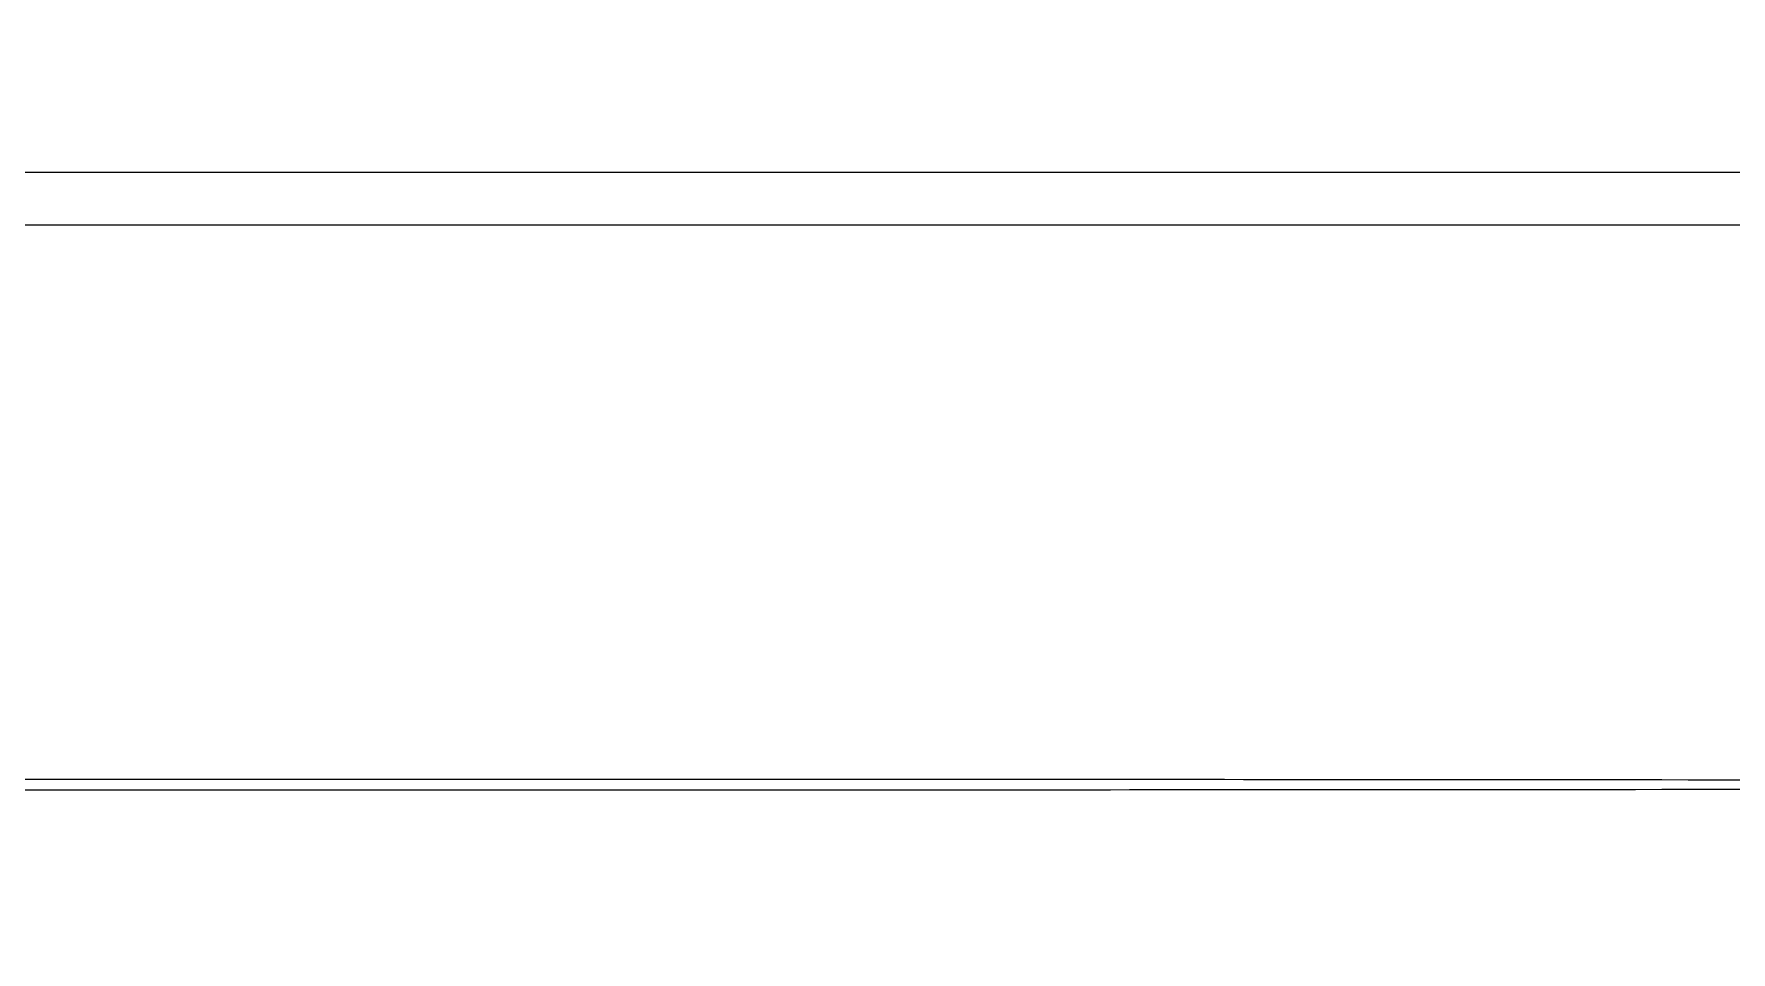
# Model space of a CAD drawing. Extents: x 0 to 1066, y 0 to 761.
# Drawn here: x 1007.7 to 1035.16, y 155.92 to 170.77 of the extents above; entities that cross this region are included whole.
import ezdxf

# ---------------------------------------------------------------- set-up
doc = ezdxf.new("R2010")
doc.units = 0
doc.header["$MEASUREMENT"] = 0

msp = doc.modelspace()

# ---------------------------------------------------------------- linework, layer by layer
for points in [[(710.559243, 95.267872, -0.000023), (733.258836, 95.240684, -0.000004), (756.324384, 95.211821, -0.198594)], [(606.442229, 95.24091, -0.000004), (629.422908, 95.212432, -0.198597)], [(669.892229, 95.24091, -0.000004), (692.872908, 95.212432, -0.198597)]]:
    msp.add_lwpolyline(points, format="xyb")
msp.add_lwpolyline([(964.44, 168.1002), (964.44, 167.6772), (1008.8973, 167.6772), (1053.3546, 167.6772), (1053.3546, 168.1002), (1053.3546, 168.5232), (1008.8973, 168.5232), (964.44, 168.5232)], close=True)
msp.add_lwpolyline([(964.44, 158.625, 0.413647), (964.482059, 158.58286, 0.000007), (975.5649, 158.56159, 0.000353), (989.209562, 158.545236, 0.000123), (1008.855, 158.5404, 0.000123), (1028.500438, 158.545236, 0.000353), (1042.1451, 158.56159, 0.000007), (1053.227941, 158.58286, 0.413647), (1053.27, 158.625, 0.413647), (1053.227941, 158.66714, 0.000007), (1042.1451, 158.68841, 0.000353), (1028.500438, 158.704764, 0.000123), (1008.855, 158.7096, 0.000123), (989.209562, 158.704764, 0.000353), (975.5649, 158.68841, 0.000007), (964.482059, 158.66714, 0.413647)], format="xyb", close=True)

doc.saveas('drawing.dxf')
